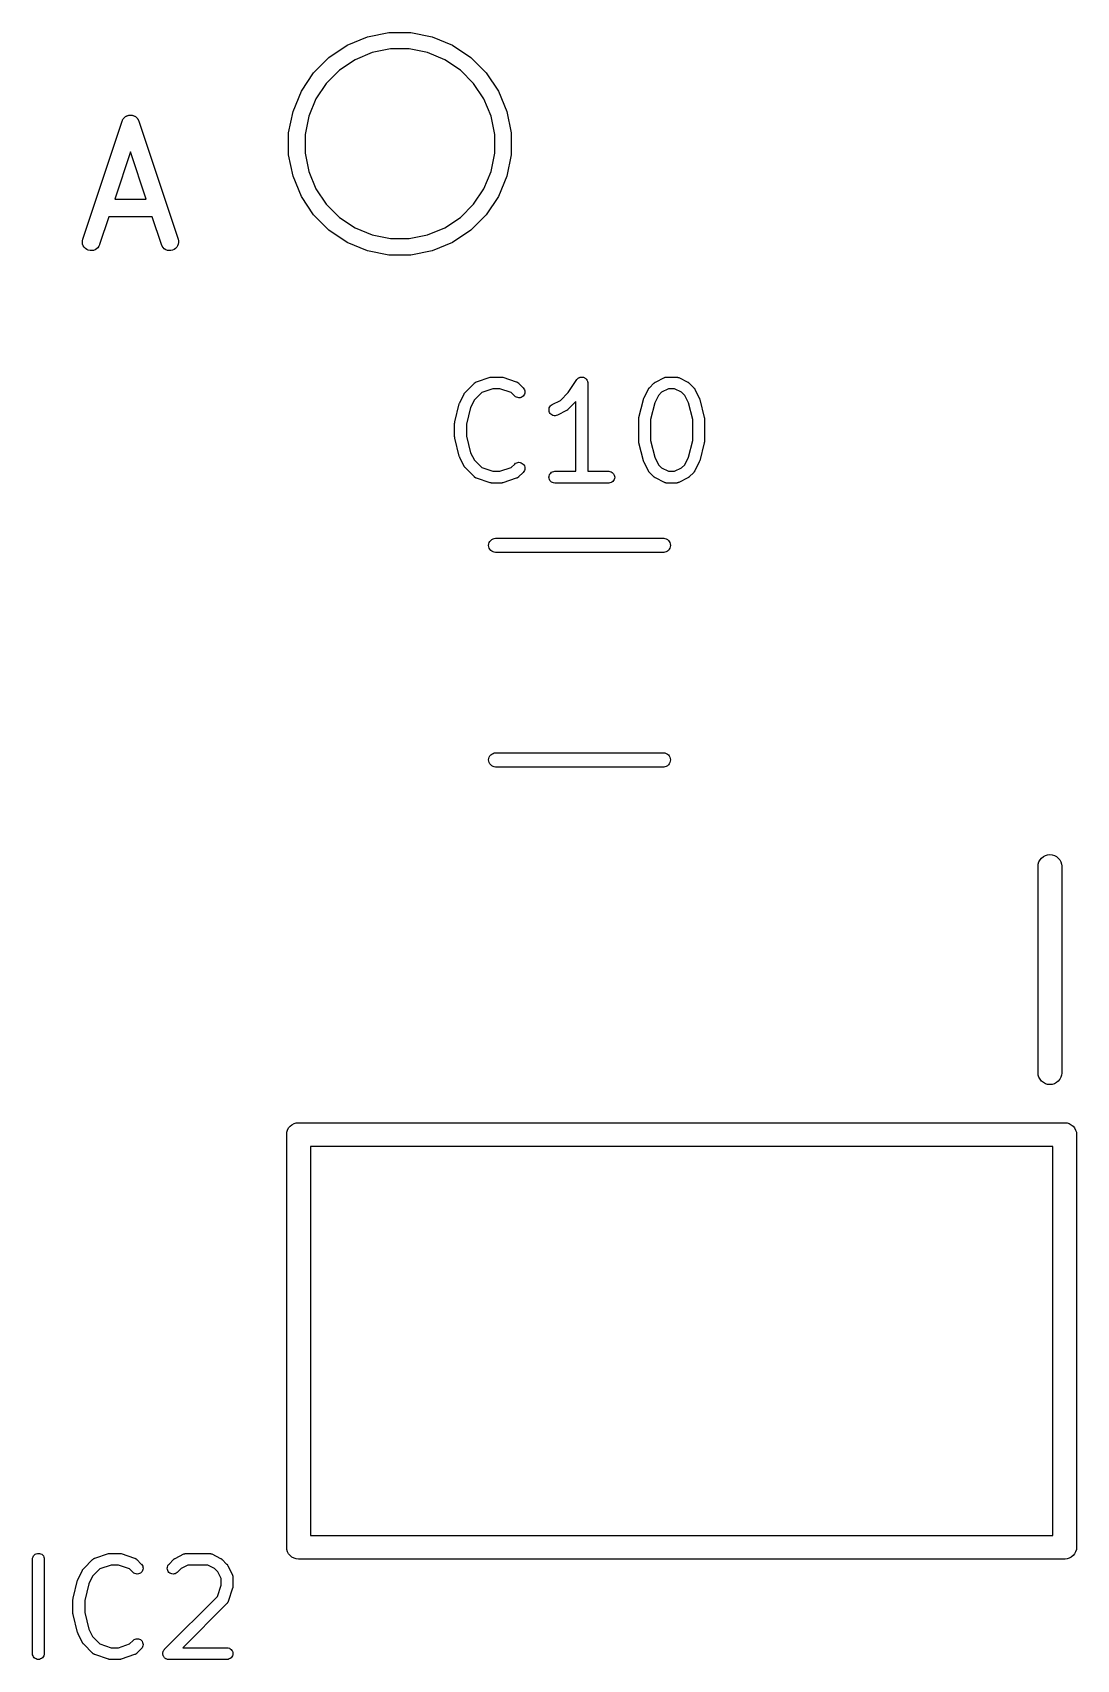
# Model space of a CAD drawing. Extents: x 128.9 to 162, y -124.8 to -58.6.
# Drawn here: x 137.85 to 146.71, y -105.82 to -92.02 of the extents above; entities that cross this region are included whole.
import ezdxf

# ---------------------------------------------------------------- set-up
doc = ezdxf.new("R2010")
doc.units = 0
doc.layers.add('BLACK', color=7, linetype='CONTINUOUS')

msp = doc.modelspace()

# ---------------------------------------------------------------- linework, layer by layer
at = {"layer": 'BLACK', "linetype": 'CONTINUOUS'}
for p, q in [((140.695, -92.0584), (140.877, -92.0221)), ((140.877, -92.0221), (141.063, -92.0221)), ((141.063, -92.0221), (141.245, -92.0584)), ((140.368, -92.2328), (140.523, -92.1295)), ((140.523, -92.1295), (140.695, -92.0584)), ((140.891, -92.1615), (140.735, -92.1924)), ((141.049, -92.1615), (140.891, -92.1615)), ((141.205, -92.1924), (141.049, -92.1615)), ((141.245, -92.0584), (141.417, -92.1295)), ((141.417, -92.1295), (141.572, -92.2328)), ((140.237, -92.3642), (140.368, -92.2328)), ((140.589, -92.253), (140.457, -92.341)), ((140.735, -92.1924), (140.589, -92.253)), ((141.351, -92.253), (141.205, -92.1924)), ((141.483, -92.341), (141.351, -92.253)), ((141.572, -92.2328), (141.703, -92.3642)), ((140.134, -92.5188), (140.237, -92.3642)), ((140.345, -92.4531), (140.257, -92.5848)), ((140.457, -92.341), (140.345, -92.4531)), ((141.595, -92.4531), (141.483, -92.341)), ((141.683, -92.5848), (141.595, -92.4531)), ((141.703, -92.3642), (141.806, -92.5188)), ((140.063, -92.6905), (140.134, -92.5188)), ((140.257, -92.5848), (140.197, -92.7312)), ((141.743, -92.7312), (141.683, -92.5848)), ((141.806, -92.5188), (141.877, -92.6905)), ((138.639, -92.7376), (138.643, -92.7349)), ((138.643, -92.7349), (138.647, -92.7319)), ((138.647, -92.7319), (138.649, -92.7311)), ((138.649, -92.7311), (138.651, -92.73)), ((138.651, -92.73), (138.656, -92.7281)), ((138.656, -92.7281), (138.661, -92.7261)), ((138.661, -92.7261), (138.663, -92.7256)), ((138.663, -92.7256), (138.665, -92.7249)), ((138.665, -92.7249), (138.67, -92.724)), ((138.67, -92.724), (138.675, -92.7229)), ((138.675, -92.7229), (138.677, -92.7229)), ((138.677, -92.7229), (138.679, -92.7225)), ((138.679, -92.7225), (138.685, -92.7227)), ((138.685, -92.7227), (138.69, -92.7226)), ((138.69, -92.7226), (138.692, -92.723)), ((138.692, -92.723), (138.694, -92.723)), ((138.694, -92.723), (138.699, -92.7242)), ((138.699, -92.7242), (138.704, -92.7251)), ((138.704, -92.7251), (138.706, -92.7259)), ((138.706, -92.7259), (138.708, -92.7264)), ((138.708, -92.7264), (138.713, -92.7285)), ((138.713, -92.7285), (138.718, -92.7304)), ((138.718, -92.7304), (138.72, -92.7316)), ((138.72, -92.7316), (138.722, -92.7325)), ((138.722, -92.7325), (138.726, -92.7355)), ((140.026, -92.8728), (140.063, -92.6905)), ((140.197, -92.7312), (140.166, -92.8866)), ((141.774, -92.8866), (141.743, -92.7312)), ((141.877, -92.6905), (141.914, -92.8728)), ((138.28, -93.7737), (138.613, -92.7737)), ((138.613, -92.7727), (138.615, -92.768)), ((138.613, -92.7737), (138.613, -92.7727)), ((138.615, -92.768), (138.617, -92.7631)), ((138.617, -92.7631), (138.618, -92.7613)), ((138.618, -92.7613), (138.619, -92.7594)), ((138.619, -92.7594), (138.622, -92.7552)), ((138.622, -92.7552), (138.625, -92.7508)), ((138.625, -92.7508), (138.627, -92.7493)), ((138.627, -92.7493), (138.628, -92.7476)), ((138.628, -92.7476), (138.632, -92.744)), ((138.632, -92.744), (138.635, -92.7403)), ((138.635, -92.7403), (138.637, -92.7391)), ((138.637, -92.7391), (138.639, -92.7376)), ((138.726, -92.7355), (138.73, -92.7383)), ((138.73, -92.7383), (138.732, -92.7397)), ((138.732, -92.7397), (138.733, -92.741)), ((138.733, -92.741), (138.737, -92.7448)), ((138.737, -92.7448), (138.741, -92.7483)), ((138.741, -92.7483), (138.742, -92.7501)), ((138.742, -92.7501), (138.743, -92.7517)), ((138.743, -92.7517), (138.746, -92.756)), ((138.746, -92.756), (138.749, -92.7603)), ((138.749, -92.7603), (138.75, -92.7623)), ((138.75, -92.7623), (138.751, -92.7641)), ((138.751, -92.7641), (138.753, -92.7689)), ((138.753, -92.7689), (138.755, -92.7737)), ((138.755, -92.7737), (139.088, -93.7737)), ((140.026, -93.0587), (140.026, -92.8728)), ((141.914, -92.8728), (141.914, -93.0587)), ((140.166, -92.8866), (140.166, -93.045)), ((141.774, -93.045), (141.774, -92.8866)), ((138.684, -93.0345), (138.55, -93.4367)), ((138.818, -93.4367), (138.684, -93.0345)), ((140.063, -93.241), (140.026, -93.0587)), ((140.166, -93.045), (140.197, -93.2004)), ((141.743, -93.2004), (141.774, -93.045)), ((141.914, -93.0587), (141.877, -93.241)), ((140.134, -93.4128), (140.063, -93.241)), ((140.197, -93.2004), (140.257, -93.3468)), ((141.683, -93.3468), (141.743, -93.2004)), ((141.877, -93.241), (141.806, -93.4128)), ((140.237, -93.5673), (140.134, -93.4128)), ((140.257, -93.3468), (140.345, -93.4785)), ((141.595, -93.4785), (141.683, -93.3468)), ((141.806, -93.4128), (141.703, -93.5673)), ((138.55, -93.4367), (138.818, -93.4367)), ((140.345, -93.4785), (140.457, -93.5905)), ((141.483, -93.5905), (141.595, -93.4785)), ((138.5, -93.5867), (138.422, -93.8211)), ((138.868, -93.5867), (138.5, -93.5867)), ((138.946, -93.8211), (138.868, -93.5867)), ((140.368, -93.6988), (140.237, -93.5673)), ((140.523, -93.802), (140.368, -93.6988)), ((140.457, -93.5905), (140.589, -93.6786)), ((140.589, -93.6786), (140.735, -93.7392)), ((141.205, -93.7392), (141.351, -93.6786)), ((141.351, -93.6786), (141.483, -93.5905)), ((141.572, -93.6988), (141.417, -93.802)), ((141.703, -93.5673), (141.572, -93.6988)), ((138.276, -93.7879), (138.28, -93.7737)), ((138.276, -93.8026), (138.276, -93.7879)), ((138.278, -93.817), (138.276, -93.8026)), ((138.283, -93.8307), (138.278, -93.817)), ((138.291, -93.8431), (138.283, -93.8307)), ((138.415, -93.8354), (138.407, -93.8472)), ((138.421, -93.8221), (138.415, -93.8354)), ((138.422, -93.8211), (138.421, -93.8221)), ((138.952, -93.8345), (138.946, -93.8211)), ((138.961, -93.8464), (138.952, -93.8345)), ((139.084, -93.8316), (139.076, -93.8439)), ((139.089, -93.818), (139.084, -93.8316)), ((139.088, -93.7737), (139.089, -93.7747)), ((139.089, -93.7747), (139.092, -93.789)), ((139.092, -93.8036), (139.089, -93.818)), ((139.092, -93.789), (139.092, -93.8036)), ((140.695, -93.8732), (140.523, -93.802)), ((140.735, -93.7392), (140.891, -93.7701)), ((140.891, -93.7701), (141.049, -93.7701)), ((141.049, -93.7701), (141.205, -93.7392)), ((141.417, -93.802), (141.245, -93.8732)), ((138.301, -93.8538), (138.291, -93.8431)), ((138.313, -93.8623), (138.301, -93.8538)), ((138.326, -93.8684), (138.313, -93.8623)), ((138.341, -93.8717), (138.326, -93.8684)), ((138.355, -93.8722), (138.341, -93.8717)), ((138.37, -93.8699), (138.355, -93.8722)), ((138.384, -93.8648), (138.37, -93.8699)), ((138.396, -93.8571), (138.384, -93.8648)), ((138.407, -93.8472), (138.396, -93.8571)), ((138.971, -93.8565), (138.961, -93.8464)), ((138.984, -93.8643), (138.971, -93.8565)), ((138.997, -93.8696), (138.984, -93.8643)), ((139.012, -93.8722), (138.997, -93.8696)), ((139.026, -93.8718), (139.012, -93.8722)), ((139.041, -93.8687), (139.026, -93.8718)), ((139.054, -93.8628), (139.041, -93.8687)), ((139.066, -93.8545), (139.054, -93.8628)), ((139.076, -93.8439), (139.066, -93.8545)), ((140.877, -93.9094), (140.695, -93.8732)), ((141.063, -93.9094), (140.877, -93.9094)), ((141.245, -93.8732), (141.063, -93.9094)), ((141.518, -95.0828), (141.519, -95.0804)), ((141.519, -95.0804), (141.52, -95.0788)), ((141.52, -95.0788), (141.522, -95.077)), ((141.522, -95.077), (141.524, -95.075)), ((141.524, -95.075), (141.525, -95.0728)), ((141.525, -95.0728), (141.602, -94.9966)), ((141.602, -94.9962), (141.603, -94.9952)), ((141.602, -94.9966), (141.602, -94.9962)), ((141.664, -95.0757), (141.602, -95.1378)), ((141.603, -94.9952), (141.604, -94.9942)), ((141.604, -94.9942), (141.607, -94.9922)), ((141.607, -94.9922), (141.61, -94.9901)), ((141.61, -94.9901), (141.611, -94.9894)), ((141.611, -94.9894), (141.612, -94.9885)), ((141.612, -94.9885), (141.615, -94.9871)), ((141.615, -94.9871), (141.618, -94.9856)), ((141.618, -94.9856), (141.62, -94.9852)), ((141.62, -94.9852), (141.621, -94.9846)), ((141.621, -94.9846), (141.735, -94.9465)), ((141.759, -95.0439), (141.664, -95.0757)), ((141.735, -94.9465), (141.736, -94.9463)), ((141.736, -94.9463), (141.739, -94.9457)), ((141.739, -94.9457), (141.741, -94.9449)), ((141.741, -94.9449), (141.744, -94.9447)), ((141.744, -94.9447), (141.746, -94.9442)), ((141.746, -94.9442), (141.748, -94.9442)), ((141.748, -94.9442), (141.751, -94.9439)), ((141.751, -94.9439), (141.827, -94.9439)), ((141.819, -95.0439), (141.759, -95.0439)), ((141.915, -95.0757), (141.819, -95.0439)), ((141.827, -94.9439), (141.828, -94.9439)), ((141.828, -94.9439), (141.831, -94.9442)), ((141.831, -94.9442), (141.834, -94.9443)), ((141.834, -94.9443), (141.836, -94.9448)), ((141.836, -94.9448), (141.838, -94.945)), ((141.838, -94.945), (141.84, -94.9458)), ((141.84, -94.9458), (141.843, -94.9465)), ((141.843, -94.9465), (141.957, -94.9846)), ((141.944, -95.1054), (141.915, -95.0757)), ((141.957, -94.9846), (141.958, -94.9848)), ((141.958, -94.9848), (141.959, -94.9854)), ((141.959, -94.9854), (141.961, -94.9858)), ((141.961, -94.9858), (141.964, -94.9875)), ((141.964, -94.9875), (141.967, -94.9889)), ((141.967, -94.9889), (141.968, -94.9898)), ((141.968, -94.9898), (141.969, -94.9904)), ((141.969, -94.9904), (141.972, -94.9926)), ((141.972, -94.9926), (141.975, -94.9946)), ((141.975, -94.9946), (141.976, -94.9957)), ((141.976, -94.9957), (141.977, -94.9966)), ((141.977, -94.9966), (142.015, -95.0347)), ((142.015, -95.0347), (142.016, -95.0352)), ((142.016, -95.0352), (142.022, -95.0429)), ((142.022, -95.0429), (142.026, -95.0515)), ((142.026, -95.0515), (142.029, -95.0609)), ((142.029, -95.0803), (142.026, -95.0896)), ((142.029, -95.0609), (142.03, -95.0706)), ((142.03, -95.0706), (142.029, -95.0803)), ((142.331, -95.1433), (142.398, -95.0763)), ((142.398, -95.0763), (142.471, -94.9662)), ((142.471, -94.9662), (142.472, -94.9657)), ((142.472, -94.9656), (142.475, -94.9621)), ((142.472, -94.9657), (142.472, -94.9656)), ((142.472, -94.9656), (142.472, -94.9656)), ((142.472, -94.9657), (142.472, -94.9657)), ((142.475, -94.9621), (142.478, -94.9582)), ((142.478, -94.9581), (142.482, -94.9551)), ((142.478, -94.9582), (142.478, -94.9581)), ((142.478, -94.9582), (142.478, -94.9582)), ((142.482, -94.9551), (142.486, -94.9521)), ((142.486, -94.952), (142.49, -94.9497)), ((142.486, -94.9521), (142.486, -94.952)), ((142.486, -94.952), (142.486, -94.952)), ((142.49, -94.9497), (142.494, -94.9475)), ((142.494, -94.9475), (142.499, -94.9461)), ((142.494, -94.9475), (142.494, -94.9475)), ((142.494, -94.9475), (142.494, -94.9475)), ((142.499, -94.9461), (142.504, -94.9448)), ((142.504, -94.9448), (142.509, -94.9443)), ((142.504, -94.9448), (142.504, -94.9448)), ((142.504, -94.9448), (142.504, -94.9448)), ((142.509, -94.9443), (142.513, -94.9439)), ((142.513, -94.9439), (142.513, -94.9439)), ((142.513, -94.9439), (142.518, -94.9444)), ((142.513, -94.9439), (142.513, -94.9439)), ((142.518, -94.9444), (142.523, -94.9449)), ((142.523, -94.9449), (142.523, -94.9449)), ((142.523, -94.9449), (142.523, -94.9449)), ((142.523, -94.9449), (142.527, -94.9462)), ((142.527, -94.9462), (142.532, -94.9478)), ((142.532, -94.9478), (142.532, -94.9478)), ((142.532, -94.9478), (142.532, -94.9478)), ((142.532, -94.9478), (142.537, -94.95)), ((142.537, -94.95), (142.541, -94.9525)), ((142.541, -94.9525), (142.541, -94.9525)), ((142.541, -94.9525), (142.541, -94.9525)), ((142.541, -94.9525), (142.545, -94.9555)), ((142.545, -94.9555), (142.549, -94.9587)), ((142.549, -94.9587), (142.549, -94.9587)), ((142.549, -94.9587), (142.549, -94.9587)), ((142.549, -94.9587), (142.551, -94.9622)), ((142.551, -94.9622), (142.555, -94.9662)), ((142.555, -94.9662), (142.555, -94.9663)), ((142.555, -94.9663), (142.555, -94.9663)), ((142.555, -94.9663), (142.557, -94.9704)), ((142.557, -94.9704), (142.559, -94.9748)), ((142.559, -94.9748), (142.559, -94.9749)), ((142.559, -94.9749), (142.559, -94.9749)), ((142.559, -94.9749), (142.561, -94.9795)), ((142.561, -94.9795), (142.562, -94.9842)), ((142.562, -94.9842), (142.562, -94.9842)), ((142.562, -94.9842), (142.562, -94.9843)), ((142.562, -94.9843), (142.563, -94.9889)), ((142.563, -94.9889), (142.563, -94.9939)), ((142.563, -94.9939), (142.563, -95.7439)), ((143.04, -95.1239), (143.078, -95.0477)), ((143.078, -95.0471), (143.08, -95.0448)), ((143.078, -95.0477), (143.078, -95.0471)), ((143.08, -95.0448), (143.081, -95.0423)), ((143.081, -95.0423), (143.082, -95.0407)), ((143.082, -95.0407), (143.083, -95.0389)), ((143.083, -95.0389), (143.085, -95.0369)), ((143.085, -95.0369), (143.087, -95.0347)), ((143.087, -95.0347), (143.125, -94.9966)), ((143.125, -94.9966), (143.126, -94.9962)), ((143.126, -94.9962), (143.128, -94.9944)), ((143.128, -94.9944), (143.13, -94.9925)), ((143.13, -94.9925), (143.132, -94.9914)), ((143.132, -94.9914), (143.133, -94.9901)), ((143.133, -94.9901), (143.136, -94.9888)), ((143.136, -94.9888), (143.138, -94.9873)), ((143.138, -94.9873), (143.214, -94.9492)), ((143.19, -95.0731), (143.164, -95.0997)), ((143.249, -95.0439), (143.19, -95.0731)), ((143.214, -94.9492), (143.215, -94.9489)), ((143.215, -94.9489), (143.217, -94.9484)), ((143.217, -94.9484), (143.218, -94.9477)), ((143.218, -94.9477), (143.221, -94.9467)), ((143.221, -94.9467), (143.224, -94.9455)), ((143.224, -94.9455), (143.226, -94.9453)), ((143.226, -94.9453), (143.227, -94.9449)), ((143.227, -94.9449), (143.231, -94.9445)), ((143.231, -94.9445), (143.234, -94.944)), ((143.234, -94.944), (143.235, -94.944)), ((143.235, -94.944), (143.237, -94.9439)), ((143.237, -94.9439), (143.313, -94.9439)), ((143.301, -95.0439), (143.249, -95.0439)), ((143.36, -95.0731), (143.301, -95.0439)), ((143.313, -94.9439), (143.314, -94.9439)), ((143.314, -94.9439), (143.315, -94.9441)), ((143.315, -94.9441), (143.317, -94.944)), ((143.317, -94.944), (143.32, -94.9446)), ((143.32, -94.9446), (143.323, -94.945)), ((143.323, -94.945), (143.325, -94.9454)), ((143.325, -94.9454), (143.326, -94.9457)), ((143.326, -94.9457), (143.329, -94.9469)), ((143.329, -94.9469), (143.333, -94.9479)), ((143.333, -94.9479), (143.334, -94.9487)), ((143.334, -94.9487), (143.335, -94.9492)), ((143.335, -94.9492), (143.412, -94.9873)), ((143.386, -95.0997), (143.36, -95.0731)), ((143.412, -94.9873), (143.412, -94.9876)), ((143.412, -94.9876), (143.415, -94.9891)), ((143.415, -94.9891), (143.417, -94.9904)), ((143.417, -94.9904), (143.419, -94.9918)), ((143.419, -94.9918), (143.42, -94.9929)), ((143.42, -94.9929), (143.422, -94.9949)), ((143.422, -94.9949), (143.425, -94.9966)), ((143.425, -94.9966), (143.463, -95.0347)), ((143.463, -95.0347), (143.463, -95.0352)), ((143.463, -95.0352), (143.465, -95.0374)), ((143.465, -95.0374), (143.467, -95.0395)), ((143.467, -95.0395), (143.468, -95.0412)), ((143.468, -95.0412), (143.469, -95.0429)), ((143.469, -95.0429), (143.471, -95.0454)), ((143.471, -95.0454), (143.472, -95.0477)), ((143.472, -95.0477), (143.51, -95.1239)), ((141.436, -95.3246), (141.474, -95.1723)), ((141.474, -95.1711), (141.476, -95.1668)), ((141.474, -95.1714), (141.474, -95.1711)), ((141.474, -95.1716), (141.474, -95.1714)), ((141.474, -95.1723), (141.474, -95.1716)), ((141.476, -95.1668), (141.478, -95.1624)), ((141.478, -95.162), (141.516, -95.0858)), ((141.478, -95.1622), (141.478, -95.162)), ((141.478, -95.1624), (141.478, -95.1622)), ((141.516, -95.0852), (141.518, -95.0828)), ((141.516, -95.0858), (141.516, -95.0852)), ((141.57, -95.2018), (141.534, -95.3429)), ((141.602, -95.1378), (141.57, -95.2018)), ((141.952, -95.1116), (141.944, -95.1054)), ((141.96, -95.1163), (141.952, -95.1116)), ((141.97, -95.1191), (141.96, -95.1163)), ((141.98, -95.1201), (141.97, -95.1191)), ((141.989, -95.1192), (141.98, -95.1201)), ((141.999, -95.1164), (141.989, -95.1192)), ((142.007, -95.1118), (141.999, -95.1164)), ((142.015, -95.1057), (142.007, -95.1118)), ((142.021, -95.0982), (142.015, -95.1057)), ((142.026, -95.0896), (142.021, -95.0982)), ((142.235, -95.216), (142.237, -95.2065)), ((142.235, -95.2258), (142.235, -95.216)), ((142.237, -95.2065), (142.241, -95.1976)), ((142.241, -95.1976), (142.247, -95.1897)), ((142.247, -95.1897), (142.254, -95.1829)), ((142.254, -95.1829), (142.262, -95.1778)), ((142.262, -95.1778), (142.331, -95.1433)), ((142.463, -95.1527), (142.396, -95.2197)), ((142.463, -95.7439), (142.463, -95.1527)), ((142.998, -95.2865), (143.036, -95.1342)), ((143.036, -95.133), (143.038, -95.1287)), ((143.036, -95.1333), (143.036, -95.133)), ((143.036, -95.1335), (143.036, -95.1333)), ((143.036, -95.1342), (143.036, -95.1335)), ((143.038, -95.1287), (143.04, -95.1243)), ((143.04, -95.1241), (143.04, -95.1239)), ((143.04, -95.1243), (143.04, -95.1241)), ((143.132, -95.1637), (143.096, -95.3048)), ((143.164, -95.0997), (143.132, -95.1637)), ((143.418, -95.1637), (143.386, -95.0997)), ((143.454, -95.3048), (143.418, -95.1637)), ((143.51, -95.1239), (143.51, -95.1246)), ((143.51, -95.1246), (143.511, -95.1248)), ((143.511, -95.1248), (143.511, -95.125)), ((143.511, -95.125), (143.512, -95.1294)), ((143.512, -95.1294), (143.514, -95.1337)), ((143.514, -95.1337), (143.514, -95.1339)), ((143.514, -95.1339), (143.514, -95.1342)), ((143.514, -95.1342), (143.552, -95.2865)), ((141.434, -95.3361), (141.435, -95.3352)), ((141.434, -95.3368), (141.434, -95.3361)), ((141.434, -95.451), (141.434, -95.3368)), ((141.435, -95.3303), (141.436, -95.3264)), ((141.435, -95.3343), (141.435, -95.3303)), ((141.435, -95.3352), (141.435, -95.3343)), ((141.436, -95.3255), (141.436, -95.3246)), ((141.436, -95.3264), (141.436, -95.3255)), ((141.534, -95.3429), (141.534, -95.4449)), ((142.236, -95.2354), (142.235, -95.2258)), ((142.24, -95.2445), (142.236, -95.2354)), ((142.245, -95.2528), (142.24, -95.2445)), ((142.251, -95.26), (142.245, -95.2528)), ((142.259, -95.2657), (142.251, -95.26)), ((142.268, -95.2697), (142.259, -95.2657)), ((142.278, -95.272), (142.268, -95.2697)), ((142.287, -95.2724), (142.278, -95.272)), ((142.297, -95.2709), (142.287, -95.2724)), ((142.306, -95.2675), (142.297, -95.2709)), ((142.307, -95.2672), (142.306, -95.2675)), ((142.383, -95.2291), (142.307, -95.2672)), ((142.385, -95.2276), (142.383, -95.2291)), ((142.388, -95.2263), (142.385, -95.2276)), ((142.39, -95.225), (142.388, -95.2263)), ((142.391, -95.2239), (142.39, -95.225)), ((142.393, -95.222), (142.391, -95.2239)), ((142.396, -95.2202), (142.393, -95.222)), ((142.396, -95.2197), (142.396, -95.2202)), ((142.996, -95.2962), (142.997, -95.2922)), ((142.996, -95.2971), (142.996, -95.2962)), ((142.996, -95.298), (142.996, -95.2971)), ((142.996, -95.2987), (142.996, -95.298)), ((142.996, -95.4891), (142.996, -95.2987)), ((142.997, -95.2883), (142.998, -95.2874)), ((142.997, -95.2922), (142.997, -95.2883)), ((142.998, -95.2874), (142.998, -95.2865)), ((143.096, -95.3048), (143.096, -95.483)), ((143.454, -95.483), (143.454, -95.3048)), ((143.552, -95.2865), (143.552, -95.2872)), ((143.552, -95.2872), (143.552, -95.2881)), ((143.552, -95.2881), (143.553, -95.289)), ((143.553, -95.289), (143.553, -95.2929)), ((143.553, -95.2929), (143.553, -95.2969)), ((143.553, -95.2969), (143.553, -95.2978)), ((143.553, -95.2978), (143.554, -95.2987)), ((143.554, -95.2987), (143.554, -95.4891)), ((141.435, -95.4519), (141.434, -95.451)), ((141.435, -95.4528), (141.435, -95.4519)), ((141.435, -95.4568), (141.435, -95.4528)), ((141.435, -95.4608), (141.435, -95.4568)), ((141.436, -95.4616), (141.435, -95.4608)), ((141.436, -95.4625), (141.436, -95.4616)), ((141.436, -95.4632), (141.436, -95.4625)), ((141.474, -95.6156), (141.436, -95.4632)), ((141.534, -95.4449), (141.57, -95.586)), ((142.996, -95.49), (142.996, -95.4891)), ((142.996, -95.4909), (142.996, -95.49)), ((142.997, -95.4949), (142.996, -95.4909)), ((142.997, -95.4989), (142.997, -95.4949)), ((143.096, -95.483), (143.132, -95.6241)), ((143.418, -95.6241), (143.454, -95.483)), ((143.554, -95.4898), (143.553, -95.4907)), ((143.553, -95.4907), (143.553, -95.4916)), ((143.553, -95.4916), (143.553, -95.4956)), ((143.554, -95.4891), (143.554, -95.4898)), ((141.474, -95.6158), (141.474, -95.6156)), ((141.474, -95.616), (141.474, -95.6158)), ((141.476, -95.6203), (141.474, -95.616)), ((141.477, -95.6247), (141.476, -95.6203)), ((141.477, -95.6249), (141.477, -95.6247)), ((141.478, -95.6252), (141.477, -95.6249)), ((141.478, -95.6258), (141.478, -95.6252)), ((141.516, -95.702), (141.478, -95.6258)), ((141.57, -95.586), (141.602, -95.65)), ((142.998, -95.4997), (142.997, -95.4989)), ((142.998, -95.5006), (142.998, -95.4997)), ((142.998, -95.5013), (142.998, -95.5006)), ((143.036, -95.6536), (142.998, -95.5013)), ((143.132, -95.6241), (143.164, -95.6881)), ((143.386, -95.6881), (143.418, -95.6241)), ((143.552, -95.5013), (143.514, -95.6536)), ((143.553, -95.4956), (143.552, -95.4995)), ((143.552, -95.4995), (143.552, -95.5004)), ((143.552, -95.5004), (143.552, -95.5013)), ((141.517, -95.7044), (141.516, -95.702)), ((141.519, -95.7069), (141.517, -95.7044)), ((141.52, -95.7085), (141.519, -95.7069)), ((141.521, -95.7102), (141.52, -95.7085)), ((141.523, -95.7123), (141.521, -95.7102)), ((141.525, -95.7145), (141.523, -95.7123)), ((141.525, -95.715), (141.525, -95.7145)), ((141.602, -95.7912), (141.525, -95.715)), ((141.602, -95.65), (141.664, -95.7121)), ((141.664, -95.7121), (141.759, -95.7439)), ((141.759, -95.7439), (141.819, -95.7439)), ((141.819, -95.7439), (141.915, -95.7121)), ((141.915, -95.7121), (141.944, -95.6824)), ((141.944, -95.6824), (141.945, -95.6819)), ((141.945, -95.6819), (141.952, -95.6758)), ((141.952, -95.6758), (141.961, -95.6713)), ((141.961, -95.6713), (141.971, -95.6686)), ((141.971, -95.6686), (141.98, -95.6677)), ((142.015, -95.7531), (141.977, -95.7912)), ((141.98, -95.6677), (141.99, -95.6688)), ((141.99, -95.6688), (141.999, -95.6717)), ((141.999, -95.6717), (142.008, -95.6764)), ((142.008, -95.6764), (142.015, -95.6826)), ((142.015, -95.6826), (142.021, -95.6902)), ((142.021, -95.7455), (142.015, -95.7531)), ((142.021, -95.6902), (142.026, -95.6988)), ((142.026, -95.7369), (142.021, -95.7455)), ((142.026, -95.6988), (142.029, -95.7082)), ((142.029, -95.7276), (142.026, -95.7369)), ((142.029, -95.7082), (142.03, -95.7179)), ((142.03, -95.7179), (142.029, -95.7276)), ((142.238, -95.7745), (142.243, -95.7659)), ((142.243, -95.7659), (142.249, -95.7584)), ((142.249, -95.7584), (142.257, -95.7523)), ((142.257, -95.7523), (142.265, -95.7477)), ((142.265, -95.7477), (142.275, -95.7449)), ((142.275, -95.7449), (142.284, -95.7439)), ((142.284, -95.7439), (142.463, -95.7439)), ((142.563, -95.7439), (142.742, -95.7439)), ((142.742, -95.7439), (142.742, -95.7439)), ((142.742, -95.7439), (142.752, -95.745)), ((142.752, -95.745), (142.761, -95.7479)), ((142.761, -95.7479), (142.77, -95.7526)), ((142.77, -95.7526), (142.777, -95.7589)), ((142.777, -95.7589), (142.783, -95.7665)), ((142.783, -95.7665), (142.788, -95.7752)), ((143.036, -95.6539), (143.036, -95.6536)), ((143.036, -95.6541), (143.036, -95.6539)), ((143.038, -95.6584), (143.036, -95.6541)), ((143.039, -95.6628), (143.038, -95.6584)), ((143.039, -95.663), (143.039, -95.6628)), ((143.039, -95.6633), (143.039, -95.663)), ((143.04, -95.6639), (143.039, -95.6633)), ((143.078, -95.7401), (143.04, -95.6639)), ((143.079, -95.7425), (143.078, -95.7401)), ((143.081, -95.7449), (143.079, -95.7425)), ((143.082, -95.7466), (143.081, -95.7449)), ((143.083, -95.7483), (143.082, -95.7466)), ((143.085, -95.7504), (143.083, -95.7483)), ((143.087, -95.7526), (143.085, -95.7504)), ((143.087, -95.7531), (143.087, -95.7526)), ((143.125, -95.7912), (143.087, -95.7531)), ((143.164, -95.6881), (143.19, -95.7147)), ((143.19, -95.7147), (143.249, -95.7439)), ((143.249, -95.7439), (143.301, -95.7439)), ((143.301, -95.7439), (143.36, -95.7147)), ((143.36, -95.7147), (143.386, -95.6881)), ((143.463, -95.7531), (143.425, -95.7912)), ((143.464, -95.7509), (143.463, -95.7531)), ((143.466, -95.7489), (143.464, -95.7509)), ((143.468, -95.7471), (143.466, -95.7489)), ((143.469, -95.7455), (143.468, -95.7471)), ((143.47, -95.7431), (143.469, -95.7455)), ((143.472, -95.7407), (143.47, -95.7431)), ((143.51, -95.6639), (143.472, -95.7401)), ((143.472, -95.7401), (143.472, -95.7407)), ((143.512, -95.6592), (143.51, -95.6635)), ((143.51, -95.6635), (143.51, -95.6637)), ((143.51, -95.6637), (143.51, -95.6639)), ((143.514, -95.6548), (143.512, -95.6592)), ((143.514, -95.6536), (143.514, -95.6543)), ((143.514, -95.6543), (143.514, -95.6545)), ((143.514, -95.6545), (143.514, -95.6548)), ((141.603, -95.7921), (141.602, -95.7912)), ((141.604, -95.7932), (141.603, -95.7921)), ((141.606, -95.7952), (141.604, -95.7932)), ((141.609, -95.7974), (141.606, -95.7952)), ((141.61, -95.7981), (141.609, -95.7974)), ((141.612, -95.7989), (141.61, -95.7981)), ((141.615, -95.8004), (141.612, -95.7989)), ((141.618, -95.802), (141.615, -95.8004)), ((141.619, -95.8024), (141.618, -95.802)), ((141.62, -95.803), (141.619, -95.8024)), ((141.621, -95.8032), (141.62, -95.803)), ((141.735, -95.8413), (141.621, -95.8032)), ((141.738, -95.842), (141.735, -95.8413)), ((141.741, -95.8428), (141.738, -95.842)), ((141.743, -95.843), (141.741, -95.8428)), ((141.745, -95.8435), (141.743, -95.843)), ((141.748, -95.8436), (141.745, -95.8435)), ((141.75, -95.8439), (141.748, -95.8436)), ((141.751, -95.8439), (141.75, -95.8439)), ((141.827, -95.8439), (141.751, -95.8439)), ((141.83, -95.8436), (141.827, -95.8439)), ((141.833, -95.8436), (141.83, -95.8436)), ((141.835, -95.8432), (141.833, -95.8436)), ((141.837, -95.843), (141.835, -95.8432)), ((141.84, -95.8421), (141.837, -95.843)), ((141.842, -95.8416), (141.84, -95.8421)), ((141.843, -95.8413), (141.842, -95.8416)), ((141.957, -95.8032), (141.843, -95.8413)), ((141.959, -95.8026), (141.957, -95.8032)), ((141.96, -95.8022), (141.959, -95.8026)), ((141.963, -95.8007), (141.96, -95.8022)), ((141.966, -95.7993), (141.963, -95.8007)), ((141.968, -95.7984), (141.966, -95.7993)), ((141.969, -95.7977), (141.968, -95.7984)), ((141.972, -95.7956), (141.969, -95.7977)), ((141.974, -95.7936), (141.972, -95.7956)), ((141.975, -95.7926), (141.974, -95.7936)), ((141.976, -95.7917), (141.975, -95.7926)), ((141.977, -95.7912), (141.976, -95.7917)), ((142.234, -95.7936), (142.235, -95.7839)), ((142.235, -95.8033), (142.234, -95.7936)), ((142.235, -95.7839), (142.238, -95.7745)), ((142.238, -95.8126), (142.235, -95.8033)), ((142.243, -95.8213), (142.238, -95.8126)), ((142.249, -95.8289), (142.243, -95.8213)), ((142.256, -95.8352), (142.249, -95.8289)), ((142.265, -95.8399), (142.256, -95.8352)), ((142.274, -95.8428), (142.265, -95.8399)), ((142.284, -95.8439), (142.274, -95.8428)), ((142.742, -95.8439), (142.284, -95.8439)), ((142.284, -95.8439), (142.284, -95.8439)), ((142.751, -95.843), (142.742, -95.8439)), ((142.761, -95.8401), (142.751, -95.843)), ((142.769, -95.8355), (142.761, -95.8401)), ((142.777, -95.8294), (142.769, -95.8355)), ((142.783, -95.8219), (142.777, -95.8294)), ((142.788, -95.8133), (142.783, -95.8219)), ((142.788, -95.7752), (142.791, -95.7845)), ((142.791, -95.804), (142.788, -95.8133)), ((142.791, -95.7845), (142.792, -95.7943)), ((142.792, -95.7943), (142.791, -95.804)), ((143.127, -95.7929), (143.125, -95.7912)), ((143.129, -95.7949), (143.127, -95.7929)), ((143.131, -95.796), (143.129, -95.7949)), ((143.133, -95.7974), (143.131, -95.796)), ((143.135, -95.7987), (143.133, -95.7974)), ((143.138, -95.8002), (143.135, -95.7987)), ((143.138, -95.8005), (143.138, -95.8002)), ((143.214, -95.8386), (143.138, -95.8005)), ((143.216, -95.8392), (143.214, -95.8386)), ((143.217, -95.8399), (143.216, -95.8392)), ((143.22, -95.8409), (143.217, -95.8399)), ((143.224, -95.8421), (143.22, -95.8409)), ((143.225, -95.8424), (143.224, -95.8421)), ((143.226, -95.8428), (143.225, -95.8424)), ((143.23, -95.8432), (143.226, -95.8428)), ((143.233, -95.8438), (143.23, -95.8432)), ((143.235, -95.8437), (143.233, -95.8438)), ((143.236, -95.8439), (143.235, -95.8437)), ((143.237, -95.8439), (143.236, -95.8439)), ((143.313, -95.8439), (143.237, -95.8439)), ((143.315, -95.8438), (143.313, -95.8439)), ((143.316, -95.8438), (143.315, -95.8438)), ((143.319, -95.8433), (143.316, -95.8438)), ((143.323, -95.843), (143.319, -95.8433)), ((143.324, -95.8425), (143.323, -95.843)), ((143.326, -95.8423), (143.324, -95.8425)), ((143.329, -95.8411), (143.326, -95.8423)), ((143.332, -95.8401), (143.329, -95.8411)), ((143.333, -95.8394), (143.332, -95.8401)), ((143.335, -95.8389), (143.333, -95.8394)), ((143.412, -95.8005), (143.335, -95.8386)), ((143.335, -95.8386), (143.335, -95.8389)), ((143.414, -95.799), (143.412, -95.8005)), ((143.416, -95.7977), (143.414, -95.799)), ((143.418, -95.7964), (143.416, -95.7977)), ((143.42, -95.7953), (143.418, -95.7964)), ((143.422, -95.7934), (143.42, -95.7953)), ((143.424, -95.7917), (143.422, -95.7934)), ((143.425, -95.7912), (143.424, -95.7917)), ((141.74, -96.3294), (141.749, -96.3219)), ((141.749, -96.3219), (141.76, -96.3163)), ((141.76, -96.3163), (141.771, -96.3129)), ((141.771, -96.3129), (141.78, -96.312)), ((141.78, -96.312), (143.208, -96.312)), ((143.208, -96.312), (143.217, -96.3129)), ((143.217, -96.3129), (143.228, -96.3163)), ((143.228, -96.3163), (143.239, -96.3219)), ((143.239, -96.3219), (143.248, -96.3294)), ((141.722, -96.372), (141.724, -96.3602)), ((141.724, -96.3838), (141.722, -96.372)), ((141.724, -96.3602), (141.727, -96.3489)), ((141.727, -96.3951), (141.724, -96.3838)), ((141.727, -96.3489), (141.733, -96.3385)), ((141.733, -96.4055), (141.727, -96.3951)), ((141.733, -96.3385), (141.74, -96.3294)), ((141.74, -96.4146), (141.733, -96.4055)), ((141.749, -96.4221), (141.74, -96.4146)), ((141.76, -96.4277), (141.749, -96.4221)), ((141.771, -96.4311), (141.76, -96.4277)), ((141.78, -96.432), (141.771, -96.4311)), ((143.208, -96.432), (141.78, -96.432)), ((143.217, -96.4311), (143.208, -96.432)), ((143.228, -96.4277), (143.217, -96.4311)), ((143.239, -96.4221), (143.228, -96.4277)), ((143.248, -96.4146), (143.239, -96.4221)), ((143.248, -96.3294), (143.255, -96.3385)), ((143.255, -96.4055), (143.248, -96.4146)), ((143.255, -96.3385), (143.261, -96.3489)), ((143.261, -96.3951), (143.255, -96.4055)), ((143.261, -96.3489), (143.264, -96.3602)), ((143.264, -96.3838), (143.261, -96.3951)), ((143.264, -96.3602), (143.266, -96.372)), ((143.266, -96.372), (143.264, -96.3838)), ((141.722, -98.192), (141.724, -98.1802)), ((141.724, -98.2038), (141.722, -98.192)), ((141.724, -98.1802), (141.727, -98.1689)), ((141.727, -98.2151), (141.724, -98.2038)), ((141.727, -98.1689), (141.733, -98.1585)), ((141.733, -98.2255), (141.727, -98.2151)), ((141.733, -98.1585), (141.74, -98.1494)), ((141.74, -98.2346), (141.733, -98.2255)), ((141.74, -98.1494), (141.749, -98.1419)), ((141.749, -98.2421), (141.74, -98.2346)), ((141.749, -98.1419), (141.76, -98.1363)), ((141.76, -98.2477), (141.749, -98.2421)), ((141.76, -98.1363), (141.771, -98.1329)), ((141.771, -98.2511), (141.76, -98.2477)), ((141.771, -98.1329), (141.78, -98.132)), ((141.78, -98.252), (141.771, -98.2511)), ((141.78, -98.132), (143.208, -98.132)), ((143.208, -98.252), (141.78, -98.252)), ((143.208, -98.132), (143.217, -98.1329)), ((143.217, -98.2511), (143.208, -98.252)), ((143.217, -98.1329), (143.228, -98.1363)), ((143.228, -98.2477), (143.217, -98.2511)), ((143.228, -98.1363), (143.239, -98.1419)), ((143.239, -98.2421), (143.228, -98.2477)), ((143.239, -98.1419), (143.248, -98.1494)), ((143.248, -98.2346), (143.239, -98.2421)), ((143.248, -98.1494), (143.255, -98.1585)), ((143.255, -98.2255), (143.248, -98.2346)), ((143.255, -98.1585), (143.261, -98.1689)), ((143.261, -98.2151), (143.255, -98.2255)), ((143.261, -98.1689), (143.264, -98.1802)), ((143.264, -98.2038), (143.261, -98.2151)), ((143.264, -98.1802), (143.266, -98.192)), ((143.266, -98.192), (143.264, -98.2038)), ((146.385, -99.0901), (146.386, -99.0754)), ((146.386, -99.0754), (146.392, -99.0565)), ((146.392, -99.0565), (146.401, -99.0392)), ((146.401, -99.0392), (146.414, -99.0239)), ((146.414, -99.0239), (146.429, -99.0115)), ((146.429, -99.0115), (146.447, -99.0022)), ((146.447, -99.0022), (146.465, -98.9964)), ((146.465, -98.9964), (146.485, -98.9945)), ((146.485, -98.9945), (146.505, -98.9964)), ((146.505, -98.9964), (146.523, -99.0022)), ((146.523, -99.0022), (146.541, -99.0115)), ((146.541, -99.0115), (146.556, -99.0239)), ((146.556, -99.0239), (146.569, -99.0392)), ((146.569, -99.0392), (146.578, -99.0565)), ((146.578, -99.0565), (146.584, -99.0754)), ((146.584, -99.0754), (146.585, -99.0901)), ((146.385, -100.85), (146.385, -99.0901)), ((146.585, -99.0901), (146.585, -100.85)), ((146.386, -100.865), (146.385, -100.85)), ((146.392, -100.883), (146.386, -100.865)), ((146.584, -100.865), (146.578, -100.883)), ((146.585, -100.85), (146.584, -100.865)), ((146.401, -100.901), (146.392, -100.883)), ((146.414, -100.916), (146.401, -100.901)), ((146.429, -100.929), (146.414, -100.916)), ((146.447, -100.938), (146.429, -100.929)), ((146.465, -100.944), (146.447, -100.938)), ((146.485, -100.945), (146.465, -100.944)), ((146.505, -100.944), (146.485, -100.945)), ((146.523, -100.938), (146.505, -100.944)), ((146.541, -100.929), (146.523, -100.938)), ((146.556, -100.916), (146.541, -100.929)), ((146.569, -100.901), (146.556, -100.916)), ((146.578, -100.883), (146.569, -100.901)), ((140.039, -101.299), (140.054, -101.286)), ((140.054, -101.286), (140.072, -101.277)), ((140.072, -101.277), (140.09, -101.271)), ((140.09, -101.271), (140.105, -101.27)), ((140.105, -101.27), (140.11, -101.27)), ((140.11, -101.27), (140.115, -101.27)), ((140.115, -101.27), (146.605, -101.27)), ((146.605, -101.27), (146.61, -101.27)), ((146.61, -101.27), (146.615, -101.27)), ((146.615, -101.27), (146.63, -101.271)), ((146.63, -101.271), (146.648, -101.277)), ((146.648, -101.277), (146.666, -101.286)), ((146.666, -101.286), (146.681, -101.299)), ((140.01, -101.37), (140.011, -101.35)), ((140.01, -101.375), (140.01, -101.37)), ((140.01, -104.865), (140.01, -101.375)), ((140.011, -101.35), (140.017, -101.332)), ((140.017, -101.332), (140.026, -101.314)), ((140.026, -101.314), (140.039, -101.299)), ((146.681, -101.299), (146.694, -101.314)), ((146.694, -101.314), (146.703, -101.332)), ((146.703, -101.332), (146.709, -101.35)), ((146.709, -101.35), (146.71, -101.37)), ((146.71, -101.37), (146.71, -101.375)), ((146.71, -101.375), (146.71, -104.865)), ((140.21, -101.47), (140.21, -104.77)), ((146.51, -101.47), (140.21, -101.47)), ((146.51, -104.77), (146.51, -101.47)), ((140.01, -104.87), (140.01, -104.865)), ((140.011, -104.89), (140.01, -104.87)), ((140.21, -104.77), (146.51, -104.77)), ((146.71, -104.87), (146.709, -104.89)), ((146.71, -104.865), (146.71, -104.87)), ((137.853, -104.971), (137.854, -104.962)), ((137.853, -104.972), (137.853, -104.971)), ((137.853, -105.772), (137.853, -104.972)), ((137.854, -104.962), (137.857, -104.952)), ((137.857, -104.952), (137.862, -104.944)), ((137.862, -104.944), (137.868, -104.936)), ((137.868, -104.936), (137.876, -104.93)), ((137.876, -104.93), (137.884, -104.926)), ((137.884, -104.926), (137.894, -104.923)), ((137.894, -104.923), (137.903, -104.922)), ((137.903, -104.922), (137.913, -104.923)), ((137.913, -104.923), (137.922, -104.926)), ((137.922, -104.926), (137.931, -104.93)), ((137.931, -104.93), (137.939, -104.937)), ((137.939, -104.937), (137.945, -104.944)), ((137.945, -104.944), (137.949, -104.953)), ((137.949, -104.953), (137.952, -104.962)), ((137.952, -104.962), (137.953, -104.972)), ((137.953, -104.972), (137.953, -105.772)), ((138.287, -105.051), (138.363, -104.975)), ((138.363, -104.974), (138.365, -104.973)), ((138.363, -104.975), (138.363, -104.974)), ((138.365, -104.973), (138.366, -104.972)), ((138.366, -104.972), (138.368, -104.97)), ((138.368, -104.97), (138.371, -104.968)), ((138.371, -104.968), (138.372, -104.967)), ((138.372, -104.967), (138.374, -104.967)), ((138.374, -104.967), (138.377, -104.965)), ((138.377, -104.965), (138.38, -104.964)), ((138.38, -104.964), (138.381, -104.963)), ((138.381, -104.963), (138.382, -104.963)), ((138.382, -104.963), (138.497, -104.924)), ((138.497, -104.924), (138.497, -104.924)), ((138.497, -104.924), (138.5, -104.924)), ((138.5, -104.924), (138.503, -104.923)), ((138.503, -104.923), (138.505, -104.923)), ((138.505, -104.923), (138.507, -104.922)), ((138.507, -104.922), (138.51, -104.922)), ((138.51, -104.922), (138.513, -104.922)), ((138.513, -104.922), (138.589, -104.922)), ((138.589, -104.922), (138.592, -104.922)), ((138.589, -104.922), (138.589, -104.922)), ((138.592, -104.922), (138.595, -104.922)), ((138.595, -104.922), (138.597, -104.923)), ((138.597, -104.923), (138.599, -104.923)), ((138.599, -104.923), (138.602, -104.924)), ((138.602, -104.924), (138.605, -104.924)), ((138.605, -104.924), (138.719, -104.963)), ((138.719, -104.963), (138.72, -104.963)), ((138.72, -104.963), (138.721, -104.963)), ((138.721, -104.963), (138.722, -104.964)), ((138.722, -104.964), (138.725, -104.965)), ((138.725, -104.965), (138.728, -104.967)), ((138.728, -104.967), (138.73, -104.968)), ((138.73, -104.968), (138.731, -104.968)), ((138.731, -104.968), (138.734, -104.971)), ((138.734, -104.971), (138.736, -104.973)), ((138.736, -104.973), (138.737, -104.974)), ((138.737, -104.974), (138.738, -104.975)), ((138.738, -104.975), (138.776, -105.013)), ((138.776, -105.013), (138.777, -105.013)), ((138.777, -105.013), (138.783, -105.021)), ((139.004, -105.02), (139.011, -105.013)), ((139.011, -105.013), (139.049, -104.975)), ((139.049, -104.974), (139.051, -104.972)), ((139.049, -104.975), (139.049, -104.974)), ((139.051, -104.972), (139.053, -104.97)), ((139.053, -104.97), (139.055, -104.969)), ((139.055, -104.969), (139.057, -104.968)), ((139.057, -104.968), (139.059, -104.967)), ((139.059, -104.967), (139.062, -104.965)), ((139.062, -104.965), (139.138, -104.927)), ((139.138, -104.927), (139.14, -104.926)), ((139.138, -104.927), (139.138, -104.927)), ((139.14, -104.926), (139.141, -104.926)), ((139.141, -104.926), (139.144, -104.925)), ((139.144, -104.925), (139.148, -104.924)), ((139.148, -104.924), (139.149, -104.923)), ((139.149, -104.923), (139.15, -104.923)), ((139.15, -104.923), (139.154, -104.923)), ((139.154, -104.923), (139.157, -104.922)), ((139.157, -104.922), (139.159, -104.922)), ((139.159, -104.922), (139.16, -104.922)), ((139.16, -104.922), (139.351, -104.922)), ((139.351, -104.922), (139.353, -104.922)), ((139.351, -104.922), (139.351, -104.922)), ((139.353, -104.922), (139.354, -104.922)), ((139.354, -104.922), (139.358, -104.923)), ((139.358, -104.923), (139.361, -104.923)), ((139.361, -104.923), (139.362, -104.923)), ((139.362, -104.923), (139.364, -104.924)), ((139.364, -104.924), (139.367, -104.925)), ((139.367, -104.925), (139.37, -104.926)), ((139.37, -104.926), (139.372, -104.927)), ((139.372, -104.927), (139.373, -104.927)), ((139.373, -104.927), (139.449, -104.965)), ((139.449, -104.965), (139.45, -104.966)), ((139.45, -104.966), (139.452, -104.967)), ((139.452, -104.967), (139.455, -104.968)), ((139.455, -104.968), (139.456, -104.97)), ((139.456, -104.97), (139.458, -104.971)), ((139.458, -104.971), (139.46, -104.973)), ((139.46, -104.973), (139.462, -104.975)), ((139.462, -104.975), (139.5, -105.013)), ((139.5, -105.013), (139.501, -105.013)), ((139.501, -105.013), (139.503, -105.015)), ((139.503, -105.015), (139.504, -105.017)), ((139.504, -105.017), (139.506, -105.019)), ((140.017, -104.908), (140.011, -104.89)), ((140.026, -104.926), (140.017, -104.908)), ((140.036, -104.937), (140.026, -104.926)), ((140.039, -104.941), (140.036, -104.937)), ((140.054, -104.954), (140.039, -104.941)), ((140.072, -104.963), (140.054, -104.954)), ((140.09, -104.969), (140.072, -104.963)), ((140.11, -104.97), (140.09, -104.969)), ((140.115, -104.97), (140.11, -104.97)), ((146.605, -104.97), (140.115, -104.97)), ((146.61, -104.97), (146.605, -104.97)), ((146.615, -104.97), (146.61, -104.97)), ((146.63, -104.969), (146.615, -104.97)), ((146.648, -104.963), (146.63, -104.969)), ((146.666, -104.954), (146.648, -104.963)), ((146.681, -104.941), (146.666, -104.954)), ((146.694, -104.926), (146.681, -104.941)), ((146.703, -104.908), (146.694, -104.926)), ((146.709, -104.89), (146.703, -104.908)), ((138.197, -105.303), (138.235, -105.15)), ((138.235, -105.15), (138.236, -105.15)), ((138.236, -105.149), (138.237, -105.145)), ((138.236, -105.15), (138.236, -105.149)), ((138.236, -105.149), (138.236, -105.149)), ((138.237, -105.145), (138.239, -105.14)), ((138.239, -105.14), (138.277, -105.064)), ((138.239, -105.14), (138.239, -105.14)), ((138.239, -105.14), (138.239, -105.14)), ((138.277, -105.064), (138.278, -105.063)), ((138.278, -105.063), (138.279, -105.061)), ((138.279, -105.061), (138.281, -105.058)), ((138.281, -105.058), (138.282, -105.057)), ((138.282, -105.057), (138.283, -105.055)), ((138.283, -105.055), (138.285, -105.053)), ((138.285, -105.053), (138.287, -105.051)), ((138.363, -105.116), (138.331, -105.18)), ((138.425, -105.054), (138.363, -105.116)), ((138.521, -105.022), (138.425, -105.054)), ((138.581, -105.022), (138.521, -105.022)), ((138.676, -105.054), (138.581, -105.022)), ((138.706, -105.083), (138.676, -105.054)), ((138.713, -105.09), (138.706, -105.083)), ((138.722, -105.094), (138.713, -105.09)), ((138.731, -105.097), (138.722, -105.094)), ((138.741, -105.098), (138.731, -105.097)), ((138.751, -105.097), (138.741, -105.098)), ((138.76, -105.094), (138.751, -105.097)), ((138.769, -105.09), (138.76, -105.094)), ((138.776, -105.084), (138.769, -105.09)), ((138.782, -105.076), (138.776, -105.084)), ((138.787, -105.068), (138.782, -105.076)), ((138.783, -105.021), (138.788, -105.03)), ((138.79, -105.058), (138.787, -105.068)), ((138.788, -105.03), (138.79, -105.039)), ((138.79, -105.039), (138.791, -105.049)), ((138.791, -105.049), (138.79, -105.058)), ((138.996, -105.048), (138.997, -105.038)), ((138.997, -105.058), (138.996, -105.048)), ((138.997, -105.038), (139, -105.029)), ((139, -105.067), (138.997, -105.058)), ((139, -105.029), (139.004, -105.02)), ((139.004, -105.076), (139, -105.067)), ((139.01, -105.083), (139.004, -105.076)), ((139.018, -105.089), (139.01, -105.083)), ((139.026, -105.094), (139.018, -105.089)), ((139.036, -105.097), (139.026, -105.094)), ((139.045, -105.098), (139.036, -105.097)), ((139.055, -105.097), (139.045, -105.098)), ((139.064, -105.095), (139.055, -105.097)), ((139.073, -105.09), (139.064, -105.095)), ((139.081, -105.084), (139.073, -105.09)), ((139.114, -105.051), (139.081, -105.083)), ((139.081, -105.083), (139.081, -105.084)), ((139.172, -105.022), (139.114, -105.051)), ((139.339, -105.022), (139.172, -105.022)), ((139.397, -105.051), (139.339, -105.022)), ((139.424, -105.078), (139.397, -105.051)), ((139.453, -105.136), (139.424, -105.078)), ((139.453, -105.192), (139.453, -105.136)), ((139.506, -105.019), (139.507, -105.021)), ((139.507, -105.021), (139.508, -105.023)), ((139.508, -105.023), (139.51, -105.026)), ((139.51, -105.026), (139.548, -105.102)), ((139.548, -105.102), (139.548, -105.103)), ((139.548, -105.103), (139.549, -105.104)), ((139.549, -105.104), (139.549, -105.105)), ((139.549, -105.105), (139.55, -105.109)), ((139.55, -105.109), (139.551, -105.112)), ((139.551, -105.112), (139.552, -105.113)), ((139.552, -105.113), (139.552, -105.115)), ((139.552, -105.115), (139.552, -105.118)), ((139.552, -105.118), (139.553, -105.121)), ((139.553, -105.121), (139.553, -105.123)), ((139.553, -105.123), (139.553, -105.124)), ((139.553, -105.124), (139.553, -105.2)), ((138.331, -105.18), (138.296, -105.321)), ((138.973, -105.736), (139.421, -105.288)), ((139.421, -105.288), (139.453, -105.192)), ((139.55, -105.216), (139.512, -105.331)), ((139.551, -105.214), (139.55, -105.216)), ((139.552, -105.211), (139.551, -105.214)), ((139.553, -105.207), (139.552, -105.209)), ((139.552, -105.209), (139.552, -105.211)), ((139.553, -105.2), (139.553, -105.201)), ((139.553, -105.201), (139.553, -105.204)), ((139.553, -105.204), (139.553, -105.207)), ((138.196, -105.312), (138.197, -105.308)), ((138.196, -105.313), (138.196, -105.312)), ((138.196, -105.314), (138.196, -105.313)), ((138.196, -105.315), (138.196, -105.314)), ((138.196, -105.429), (138.196, -105.315)), ((138.196, -105.43), (138.196, -105.429)), ((138.196, -105.431), (138.196, -105.43)), ((138.196, -105.435), (138.196, -105.431)), ((138.197, -105.304), (138.197, -105.303)), ((138.197, -105.308), (138.197, -105.304)), ((138.197, -105.304), (138.197, -105.304)), ((138.296, -105.321), (138.296, -105.423)), ((138.296, -105.423), (138.331, -105.564)), ((139.5, -105.35), (139.129, -105.722)), ((139.501, -105.349), (139.5, -105.35)), ((139.502, -105.348), (139.501, -105.349)), ((139.504, -105.345), (139.502, -105.348)), ((139.507, -105.343), (139.504, -105.345)), ((139.508, -105.34), (139.507, -105.341)), ((139.507, -105.341), (139.507, -105.343)), ((139.509, -105.337), (139.508, -105.34)), ((139.511, -105.334), (139.509, -105.337)), ((139.512, -105.333), (139.511, -105.334)), ((139.512, -105.331), (139.512, -105.331)), ((139.512, -105.331), (139.512, -105.333)), ((138.197, -105.439), (138.196, -105.435)), ((138.197, -105.44), (138.197, -105.439)), ((138.197, -105.441), (138.197, -105.44)), ((138.197, -105.44), (138.197, -105.44)), ((138.235, -105.594), (138.197, -105.441)), ((138.331, -105.564), (138.363, -105.628)), ((138.236, -105.594), (138.235, -105.594)), ((138.237, -105.598), (138.236, -105.594)), ((138.236, -105.594), (138.236, -105.594)), ((138.239, -105.603), (138.237, -105.598)), ((138.239, -105.604), (138.239, -105.603)), ((138.239, -105.603), (138.239, -105.603)), ((138.239, -105.603), (138.239, -105.603)), ((138.277, -105.68), (138.239, -105.604)), ((138.279, -105.682), (138.277, -105.68)), ((138.28, -105.685), (138.279, -105.682)), ((138.281, -105.686), (138.28, -105.685)), ((138.283, -105.688), (138.281, -105.686)), ((138.285, -105.69), (138.283, -105.688)), ((138.286, -105.692), (138.285, -105.69)), ((138.287, -105.693), (138.286, -105.692)), ((138.363, -105.769), (138.287, -105.693)), ((138.363, -105.628), (138.425, -105.69)), ((138.425, -105.69), (138.521, -105.722)), ((138.581, -105.722), (138.676, -105.69)), ((138.676, -105.69), (138.706, -105.66)), ((138.706, -105.66), (138.714, -105.654)), ((138.706, -105.66), (138.706, -105.66)), ((138.714, -105.654), (138.723, -105.649)), ((138.723, -105.649), (138.732, -105.647)), ((138.732, -105.647), (138.742, -105.646)), ((138.742, -105.646), (138.751, -105.647)), ((138.751, -105.647), (138.761, -105.65)), ((138.761, -105.65), (138.769, -105.654)), ((138.769, -105.654), (138.777, -105.661)), ((138.777, -105.661), (138.783, -105.668)), ((138.783, -105.668), (138.787, -105.677)), ((138.787, -105.677), (138.79, -105.686)), ((138.79, -105.706), (138.787, -105.715)), ((138.79, -105.686), (138.791, -105.696)), ((138.791, -105.696), (138.79, -105.706)), ((137.854, -105.782), (137.853, -105.772)), ((137.857, -105.791), (137.854, -105.782)), ((137.861, -105.8), (137.857, -105.791)), ((137.868, -105.807), (137.861, -105.8)), ((137.875, -105.813), (137.868, -105.807)), ((137.884, -105.818), (137.875, -105.813)), ((137.893, -105.821), (137.884, -105.818)), ((137.903, -105.822), (137.893, -105.821)), ((137.912, -105.821), (137.903, -105.822)), ((137.922, -105.818), (137.912, -105.821)), ((137.93, -105.814), (137.922, -105.818)), ((137.938, -105.808), (137.93, -105.814)), ((137.944, -105.8), (137.938, -105.808)), ((137.949, -105.792), (137.944, -105.8)), ((137.952, -105.782), (137.949, -105.792)), ((137.953, -105.773), (137.952, -105.782)), ((137.953, -105.772), (137.953, -105.773)), ((138.364, -105.77), (138.363, -105.769)), ((138.365, -105.771), (138.364, -105.77)), ((138.368, -105.773), (138.365, -105.771)), ((138.37, -105.775), (138.368, -105.773)), ((138.372, -105.776), (138.37, -105.775)), ((138.373, -105.777), (138.372, -105.776)), ((138.376, -105.778), (138.373, -105.777)), ((138.379, -105.78), (138.376, -105.778)), ((138.38, -105.78), (138.379, -105.78)), ((138.382, -105.781), (138.38, -105.78)), ((138.497, -105.819), (138.382, -105.781)), ((138.382, -105.781), (138.382, -105.781)), ((138.499, -105.82), (138.497, -105.819)), ((138.502, -105.821), (138.499, -105.82)), ((138.504, -105.821), (138.502, -105.821)), ((138.506, -105.822), (138.504, -105.821)), ((138.509, -105.822), (138.506, -105.822)), ((138.512, -105.822), (138.509, -105.822)), ((138.513, -105.822), (138.512, -105.822)), ((138.589, -105.822), (138.513, -105.822)), ((138.521, -105.722), (138.581, -105.722)), ((138.592, -105.822), (138.589, -105.822)), ((138.594, -105.822), (138.592, -105.822)), ((138.596, -105.821), (138.594, -105.822)), ((138.598, -105.821), (138.596, -105.821)), ((138.601, -105.82), (138.598, -105.821)), ((138.604, -105.82), (138.601, -105.82)), ((138.605, -105.819), (138.604, -105.82)), ((138.719, -105.781), (138.605, -105.819)), ((138.72, -105.781), (138.719, -105.781)), ((138.722, -105.78), (138.72, -105.781)), ((138.725, -105.779), (138.722, -105.78)), ((138.728, -105.777), (138.725, -105.779)), ((138.729, -105.776), (138.728, -105.777)), ((138.73, -105.776), (138.729, -105.776)), ((138.733, -105.774), (138.73, -105.776)), ((138.736, -105.772), (138.733, -105.774)), ((138.737, -105.771), (138.736, -105.772)), ((138.738, -105.77), (138.737, -105.771)), ((138.776, -105.731), (138.738, -105.769)), ((138.738, -105.769), (138.738, -105.77)), ((138.783, -105.724), (138.776, -105.731)), ((138.787, -105.715), (138.783, -105.724)), ((138.958, -105.767), (138.959, -105.762)), ((138.958, -105.772), (138.958, -105.767)), ((138.958, -105.777), (138.958, -105.772)), ((138.958, -105.772), (138.958, -105.772)), ((138.958, -105.772), (138.958, -105.772)), ((138.959, -105.781), (138.958, -105.777)), ((138.959, -105.762), (138.96, -105.757)), ((138.959, -105.762), (138.959, -105.762)), ((138.959, -105.762), (138.959, -105.762)), ((138.96, -105.786), (138.959, -105.781)), ((138.959, -105.781), (138.959, -105.781)), ((138.959, -105.781), (138.959, -105.781)), ((138.96, -105.757), (138.962, -105.753)), ((138.961, -105.791), (138.96, -105.786)), ((138.962, -105.791), (138.961, -105.791)), ((138.961, -105.791), (138.961, -105.791)), ((138.962, -105.753), (138.964, -105.748)), ((138.962, -105.753), (138.962, -105.753)), ((138.962, -105.753), (138.962, -105.753)), ((138.964, -105.795), (138.962, -105.791)), ((138.964, -105.748), (138.966, -105.744)), ((138.966, -105.799), (138.964, -105.795)), ((138.966, -105.744), (138.969, -105.74)), ((138.966, -105.744), (138.966, -105.744)), ((138.966, -105.744), (138.966, -105.744)), ((138.969, -105.803), (138.966, -105.799)), ((138.966, -105.799), (138.966, -105.799)), ((138.966, -105.799), (138.966, -105.799)), ((138.969, -105.74), (138.972, -105.737)), ((138.972, -105.807), (138.969, -105.803)), ((138.972, -105.737), (138.973, -105.736)), ((138.976, -105.81), (138.972, -105.807)), ((138.972, -105.807), (138.972, -105.807)), ((138.972, -105.807), (138.972, -105.807)), ((138.973, -105.736), (138.973, -105.736)), ((138.973, -105.736), (138.973, -105.736)), ((138.98, -105.813), (138.976, -105.81)), ((138.984, -105.816), (138.98, -105.813)), ((138.98, -105.813), (138.98, -105.813)), ((138.98, -105.813), (138.98, -105.813)), ((138.988, -105.818), (138.984, -105.816)), ((138.993, -105.819), (138.988, -105.818)), ((138.988, -105.818), (138.988, -105.818)), ((138.988, -105.818), (138.988, -105.818)), ((138.997, -105.821), (138.993, -105.819)), ((138.998, -105.821), (138.997, -105.821)), ((139.002, -105.821), (138.998, -105.821)), ((138.998, -105.821), (138.998, -105.821)), ((139.007, -105.822), (139.002, -105.821)), ((139.008, -105.822), (139.007, -105.822)), ((139.007, -105.822), (139.007, -105.822)), ((139.007, -105.822), (139.007, -105.822)), ((139.007, -105.822), (139.007, -105.822)), ((139.503, -105.822), (139.008, -105.822)), ((139.129, -105.722), (139.503, -105.722)), ((139.503, -105.722), (139.504, -105.722)), ((139.513, -105.821), (139.503, -105.822)), ((139.504, -105.722), (139.513, -105.723)), ((139.513, -105.723), (139.523, -105.726)), ((139.522, -105.818), (139.513, -105.821)), ((139.531, -105.814), (139.522, -105.818)), ((139.523, -105.726), (139.531, -105.731)), ((139.531, -105.731), (139.539, -105.737)), ((139.538, -105.807), (139.531, -105.814)), ((139.544, -105.8), (139.538, -105.807)), ((139.539, -105.737), (139.545, -105.745)), ((139.549, -105.791), (139.544, -105.8)), ((139.545, -105.745), (139.549, -105.753)), ((139.549, -105.753), (139.552, -105.763)), ((139.552, -105.782), (139.549, -105.791)), ((139.552, -105.763), (139.553, -105.772)), ((139.553, -105.772), (139.552, -105.782))]:
    msp.add_line(p, q, dxfattribs=at)

doc.saveas('drawing.dxf')
